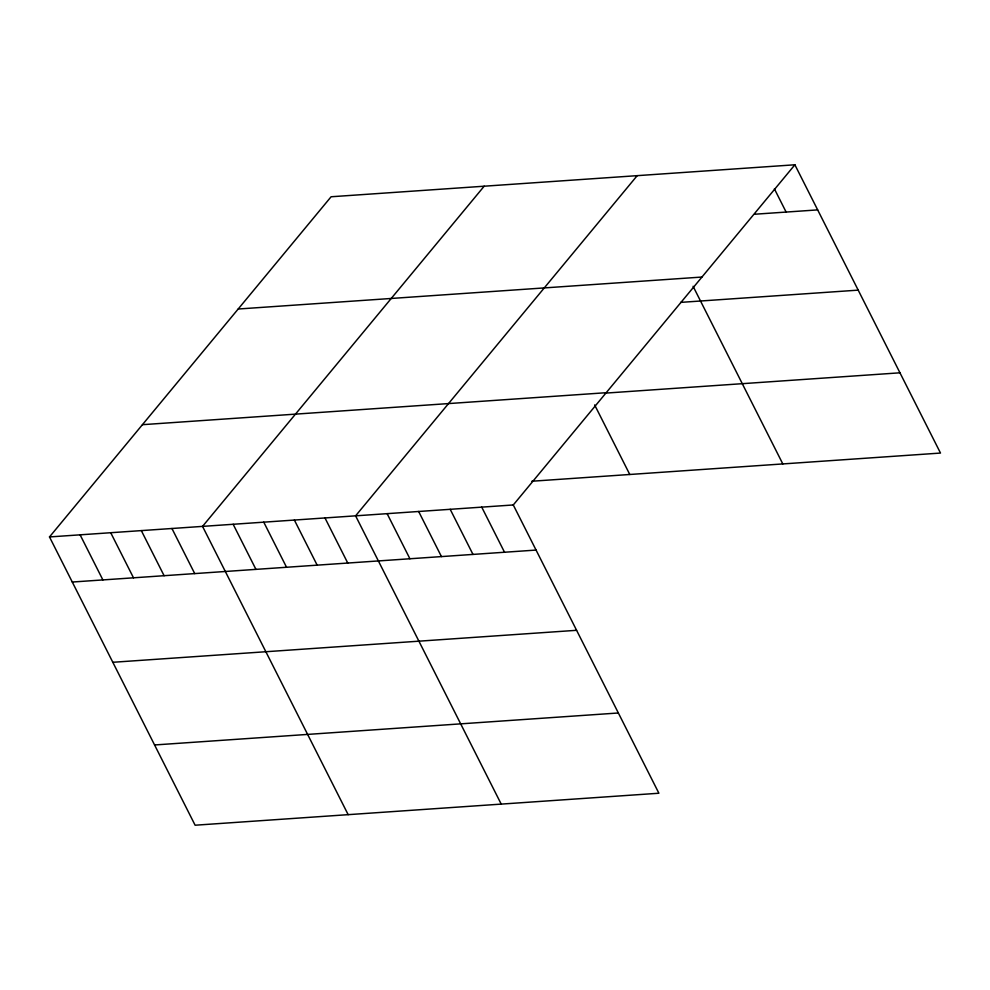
<?xml version="1.0" encoding="UTF-8"?>
<svg xmlns="http://www.w3.org/2000/svg" width="990" height="990" viewBox="0 0 990 990"><rect width="100%" height="100%" fill="white"/><g stroke="black" fill="none" stroke-linecap="round" stroke-linejoin="round"><path stroke-width="1.49" d="M794.883 164.786L513.278 504.962L658.895 793.238L195.117 825.215L49.5 536.939L331.106 196.763L794.883 164.786L940.5 453.061L531.828 481.239M484.16 186.219L202.542 526.383L348.158 814.659M637.201 175.663L355.596 515.84L501.212 804.103M754.59 214.236L817.666 209.892M238.182 309.016L701.947 277.051M680.625 302.383L858.206 290.132M142.436 424.685L606.202 392.708M606.066 393.079L899.96 372.809M49.5 536.939L513.278 504.962M72.282 582.033L536.06 550.069M112.811 662.285L576.588 630.308M154.576 744.963L618.354 712.986M774.39 188.83L786.122 212.058M693.087 286.296L782.818 463.939M594.644 404.935L629.776 474.482M481.734 507.14L504.516 552.234M450.203 509.318L472.985 554.412M418.659 511.483L441.441 556.59M387.127 513.662L409.91 558.756M324.98 517.943L347.762 563.05M294.377 520.059L317.159 565.154M263.761 522.163L286.543 567.27M233.157 524.279L255.94 569.374M171.938 528.499L194.721 573.594M141.323 530.603L164.105 575.71M110.719 532.719L133.501 577.814M80.103 534.823L102.886 579.93"/></g></svg>
